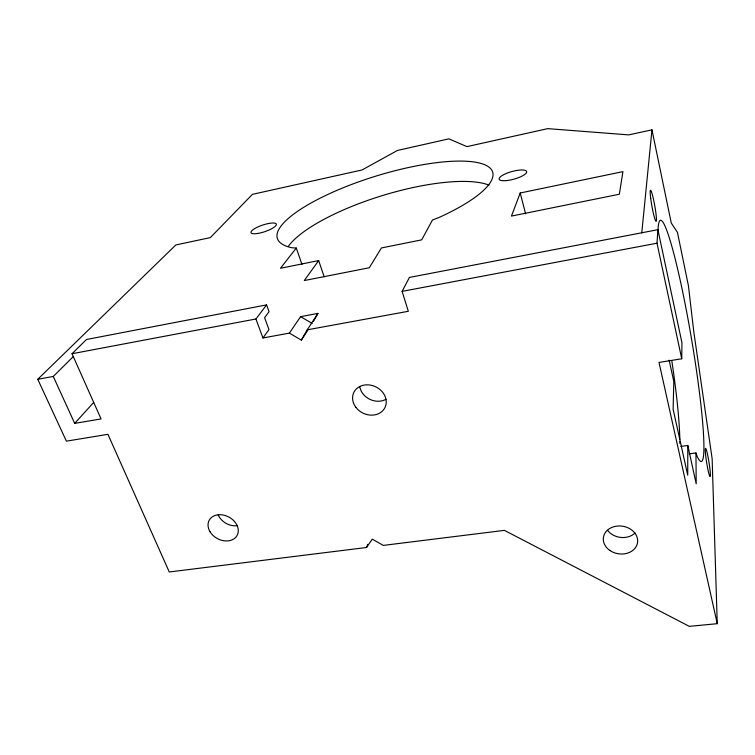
<?xml version="1.0" encoding="UTF-8"?>
<svg xmlns="http://www.w3.org/2000/svg" width="755" height="755" viewBox="0 0 755 755"><rect width="100%" height="100%" fill="white"/><g stroke="black" fill="none" stroke-linecap="round" stroke-linejoin="round"><path stroke-width="1.13" d="M680.925 446.422L687.805 445.469L687.72 475.169L673.12 409.257L673.819 381.558L669.147 360.192M717.25 623.687L712.144 458.785L693.779 331.681L688.447 285.824L677.462 232.417L671.261 222.989L651.961 129.851L628.688 134.89L547.752 128.643L466.967 146.621L448.876 138.854L397.423 150.462L362.051 169.96L252.425 194.356L210.343 237.598L175.849 244.95L37.75 379.293L66.402 441.165L107.937 434.323L169.262 571.979L366.552 547.488L372.272 539.117L383.257 545.412L504.406 530.369L689.296 626.357L717.25 623.687L659.011 362.428L681.737 358.785L681.954 342.817L657.898 229.68L409.436 277.434L402.094 291.373L408.313 311.286L307.2 329.841L301.349 340.118L289.382 333.115L262.957 337.966L255.926 318.988L266.591 304.888L269.063 311.683L264.599 317.695L268.978 329.605L262.957 337.966M681.737 358.785L657.001 243.204L657.898 229.68M641.778 232.88L651.961 129.851M520.204 192.997L511.456 216.09L619.364 194.224L622.913 171.64L520.204 192.997L525.603 213.835M366.552 547.488L367.808 544.364M313.363 321.46L317.959 313.4L300.584 316.656L289.382 333.115M307.2 329.841L317.959 313.4M301.349 340.118L307.738 330.331M324.197 276.858L318.667 260.579L304.293 280.549L369.28 267.761L381.426 247.951L421.715 239.845L432.455 220.026L439.287 217.364A112.618 30.53 -17.1 0 0 478.311 162.75A112.618 30.53 -17.1 0 0 330.558 193.186A112.618 30.53 -17.1 0 0 291.789 247.753L296.29 248.036L301.953 264.392M296.29 248.036L280.473 268.261L318.667 260.579M73.329 356.549L53.265 376.452L74.698 423.376L93.667 402.453M74.698 423.376L101.066 418.921L72.027 353.736L86.485 339.495L266.591 304.888M72.027 353.736L255.926 318.988M402.094 291.373L657.001 243.204M37.75 379.293L53.265 376.452M689.155 453.878L695.95 452.943L697.158 456.407A122.348 10.778 80.4 0 0 690.589 333.512A122.348 10.778 80.4 0 0 658.001 230.124M300.584 316.656L312.211 323.48M687.805 445.469L696.204 483.842L695.95 452.943M237.268 525.707A15.581 12.08 28.5 0 1 218.195 514.872M635.078 532.973A16.912 13.769 8.5 0 1 607.624 530.331M386.003 399.301A16.95 14.42 25.7 0 1 359.72 386.447M288.391 246.281A111.749 32.22 -17.1 0 1 383.219 195.328A111.749 32.22 -17.1 0 1 488.966 185.117M671.846 361.145A121.612 13.194 80.4 0 1 679.849 439.41M679.887 441.533A121.612 13.194 80.4 0 1 679.906 443.581M210.126 531.879A15.883 12.203 28.4 0 0 236.334 536.626A15.883 12.203 28.4 0 0 223.027 514.995A15.883 12.203 28.4 0 0 210.126 531.879M609.766 550.386A17.271 13.949 8.8 0 0 637.484 542.968A17.271 13.949 8.8 0 0 614.174 526.631A17.271 13.949 8.8 0 0 609.766 550.386M355.964 407.445A17.308 14.619 25.7 0 0 384.908 407.672A17.308 14.619 25.7 0 0 367.336 384.823A17.308 14.619 25.7 0 0 355.964 407.445M705.51 453.878A14.326 1.18 80.9 0 0 709.908 476.471A14.326 1.18 80.9 0 0 708.048 456.964A14.326 1.18 80.9 0 0 705.51 453.878M650.697 198.301A15.732 1.434 79.8 0 0 656.095 221.319A15.732 1.434 79.8 0 0 653.16 197.904A15.732 1.434 79.8 0 0 650.697 198.301M257.568 233.484A13.382 3.464 -18.6 0 0 276.387 224.32A13.382 3.464 -18.6 0 0 257.03 227.349A13.382 3.464 -18.6 0 0 257.568 233.484M506.624 180.577A14.269 3.945 -15.4 0 0 526.688 171.668A14.269 3.945 -15.4 0 0 505.416 173.829A14.269 3.945 -15.4 0 0 506.624 180.577"/></g></svg>
